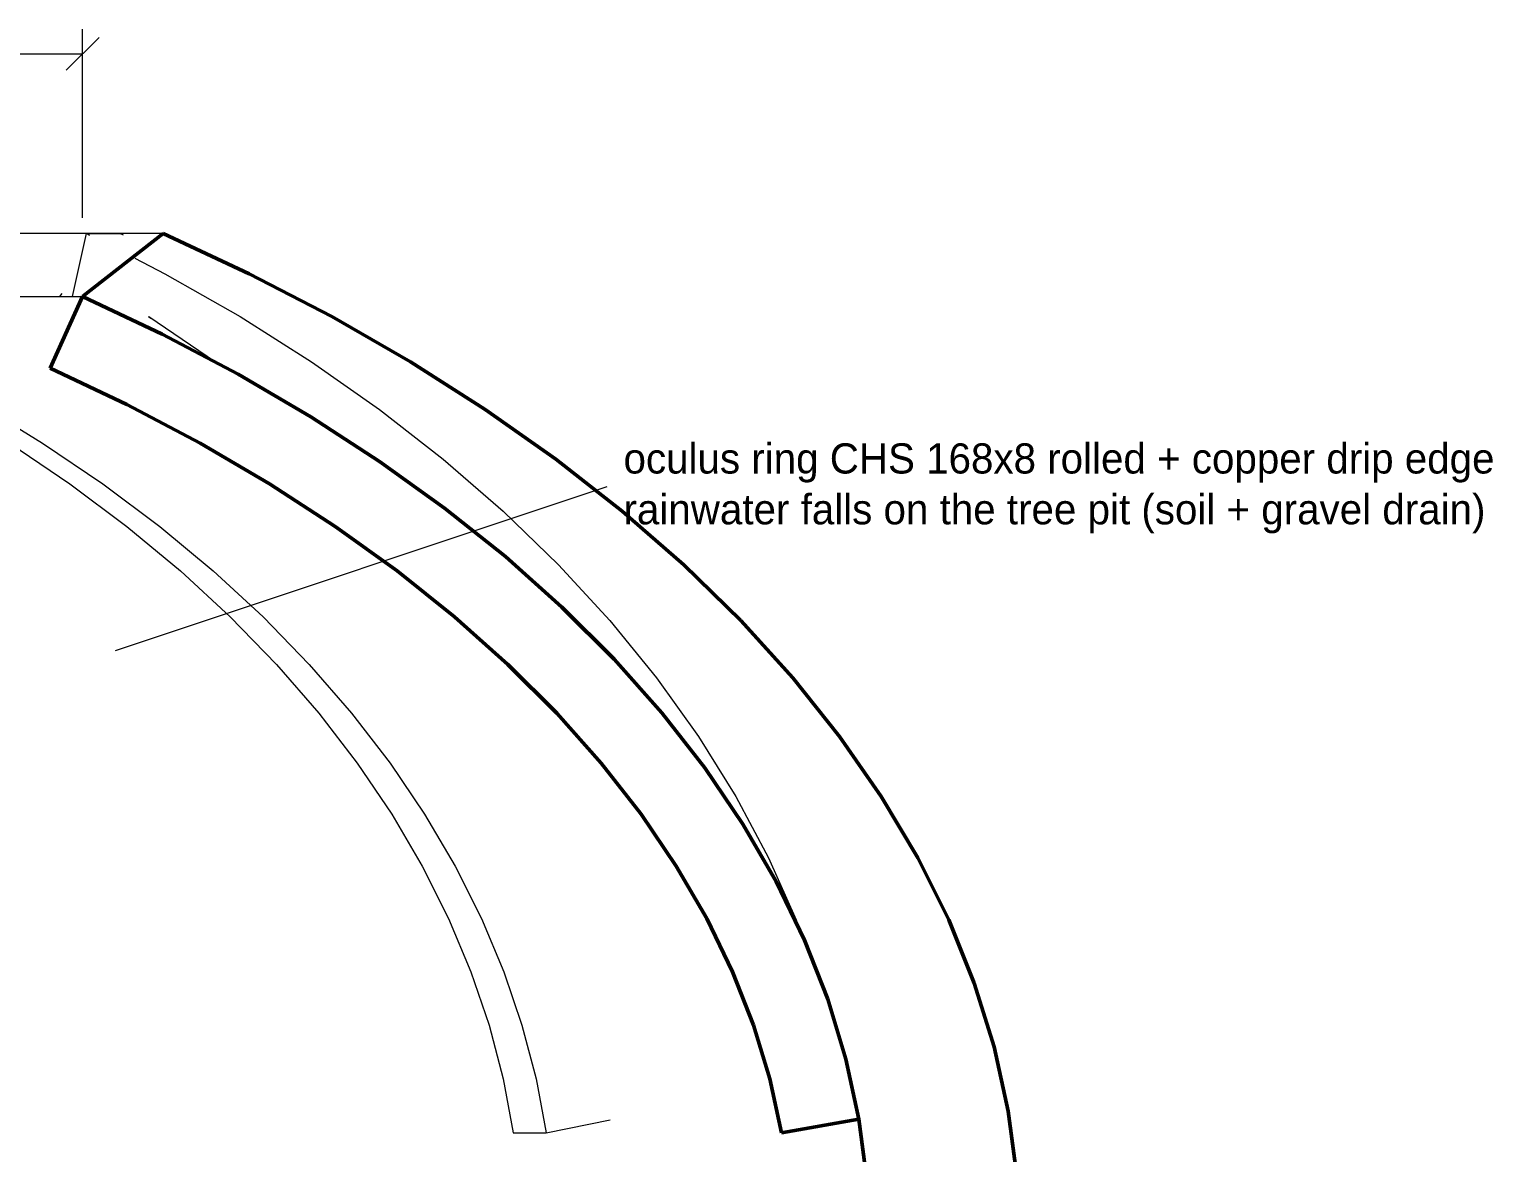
# Model space of a CAD drawing. Header units: metres. Extents: x 10 to 831, y 10 to 584.
# Drawn here: x 266.7 to 356, y 325.4 to 393.9 of the extents above; entities that cross this region are included whole.
import ezdxf

# ---------------------------------------------------------------- set-up
doc = ezdxf.new("R2010")
doc.units = ezdxf.units.M
for name, color, linetype, lineweight in [('CUT', 7, 'Continuous', 50), ('DIM', 1, 'Continuous', 13), ('TXT', 7, 'Continuous', 18), ('VIS', 8, 'Continuous', 13)]:
    doc.layers.add(name, color=color, linetype=linetype, lineweight=lineweight)

msp = doc.modelspace()

# ---------------------------------------------------------------- linework, layer by layer
at = {"layer": 'CUT'}
for p, q in [((274.91, 381.44), (270, 377.6)), ((280.1604, 378.9856), (274.91, 381.44)), ((285.196, 376.3748), (280.1604, 378.9856)), ((268.0304, 373.2228), (270, 377.6)), ((270, 377.6), (274.848, 375.2992)), ((270, 377.6), (274.848, 375.2992)), ((290.0028, 373.6144), (285.196, 376.3748)), ((274.848, 375.2992), (279.492, 372.8512)), ((274.848, 375.2992), (279.492, 372.8512)), ((272.7004, 371.0064), (268.0304, 373.2228)), ((294.5668, 370.7116), (290.0028, 373.6144)), ((279.492, 372.8512), (283.9196, 370.2636)), ((279.492, 372.8512), (283.9196, 370.2636)), ((277.1624, 368.6544), (272.7004, 371.0064)), ((298.8752, 367.6744), (294.5668, 370.7116)), ((283.9196, 370.2636), (288.1192, 367.5424)), ((283.9196, 370.2636), (288.1192, 367.5424)), ((281.404, 366.1756), (277.1624, 368.6544)), ((288.1192, 367.5424), (292.08, 364.6948)), ((288.1192, 367.5424), (292.08, 364.6948)), ((302.916, 364.5108), (298.8752, 367.6744)), ((285.4136, 363.5776), (281.404, 366.1756)), ((292.08, 364.6948), (295.7908, 361.7288)), ((292.08, 364.6948), (295.7908, 361.7288)), ((306.6772, 361.2288), (302.916, 364.5108)), ((289.1808, 360.8692), (285.4136, 363.5776)), ((295.7908, 361.7288), (299.2424, 358.652)), ((295.7908, 361.7288), (299.2424, 358.652)), ((292.6956, 358.06), (289.1808, 360.8692)), ((310.1484, 357.8376), (306.6772, 361.2288)), ((295.9496, 355.16), (292.6956, 358.06)), ((299.2424, 358.652), (302.4256, 355.4728)), ((299.2424, 358.652), (302.4256, 355.4728)), ((313.3192, 354.346), (310.1484, 357.8376)), ((302.4256, 355.4728), (305.3312, 352.1992)), ((302.4256, 355.4728), (305.3312, 352.1992)), ((298.9344, 352.1784), (295.9496, 355.16)), ((316.1816, 350.7632), (313.3192, 354.346)), ((301.6436, 349.1264), (298.9344, 352.1784)), ((305.3312, 352.1992), (307.9524, 348.8404)), ((305.3312, 352.1992), (307.9524, 348.8404)), ((318.7264, 347.0988), (316.1816, 350.7632)), ((304.0728, 346.014), (301.6436, 349.1264)), ((307.9524, 348.8404), (310.2816, 345.4052)), ((307.9524, 348.8404), (310.2816, 345.4052)), ((320.9468, 343.3624), (318.7264, 347.0988)), ((306.2176, 342.8508), (304.0728, 346.014)), ((310.2816, 345.4052), (312.3128, 341.9024)), ((310.2816, 345.4052), (312.3128, 341.9024)), ((308.0756, 339.6472), (306.2176, 342.8508)), ((322.8364, 339.5644), (320.9468, 343.3624)), ((312.3128, 341.9024), (314.0412, 338.3416)), ((312.3128, 341.9024), (314.0412, 338.3416)), ((309.646, 336.412), (308.0756, 339.6472)), ((324.3896, 335.714), (322.8364, 339.5644)), ((314.0412, 338.3416), (315.4612, 334.732)), ((314.0412, 338.3416), (315.4612, 334.732)), ((310.9284, 333.1528), (309.646, 336.412)), ((325.6028, 331.822), (324.3896, 335.714)), ((315.4612, 334.732), (316.5696, 331.0832)), ((315.4612, 334.732), (316.5696, 331.0832)), ((311.9236, 329.8768), (310.9284, 333.1528)), ((326.4716, 327.8988), (325.6028, 331.822)), ((316.5696, 331.0832), (317.3636, 327.4052)), ((316.5696, 331.0832), (317.3636, 327.4052)), ((312.6332, 326.59), (311.9236, 329.8768)), ((326.9936, 323.9548), (326.4716, 327.8988)), ((317.3636, 327.4052), (312.6332, 326.59)), ((317.3636, 327.4052), (317.8408, 323.7076))]:
    msp.add_line(p, q, dxfattribs=at)
at = {"layer": 'DIM'}
for p, q in [((270, 382.4), (270, 393.9)), ((269, 391.4), (271, 393.4)), ((126, 392.4), (270, 392.4))]:
    msp.add_line(p, q, dxfattribs=at)
at = {"layer": 'TXT'}
msp.add_line((272, 356), (302, 366), dxfattribs=at)
at = {"layer": 'VIS'}
for p, q in [((268.906, 381.44), (265.3044, 381.44)), ((272.2896, 381.44), (268.906, 381.44)), ((269.384, 377.6), (270.2268, 381.44)), ((274.91, 381.44), (270, 377.6)), ((272.7196, 381.44), (270.2268, 381.44)), ((270.2268, 381.44), (270.4112, 381.3456)), ((270.2268, 381.44), (271.4412, 381.44)), ((271.4412, 381.44), (272.2896, 381.44)), ((272.2896, 381.44), (272.4704, 381.3524)), ((274.91, 381.44), (272.7196, 381.44)), ((280.1604, 378.9856), (274.91, 381.44)), ((273.1756, 379.9296), (275.0188, 378.9856)), ((275.0188, 378.9856), (279.6028, 376.3748)), ((285.196, 376.3748), (280.1604, 378.9856)), ((268.6164, 377.6), (268.7448, 377.7744)), ((266.1788, 377.6), (267.5468, 377.6)), ((267.5468, 377.6), (268.6164, 377.6)), ((268.0304, 373.2228), (270, 377.6)), ((268.0304, 373.2228), (269.918, 377.4176)), ((268.6164, 377.6), (269.384, 377.6)), ((269.384, 377.6), (269.846, 377.6)), ((269.846, 377.6), (270, 377.6)), ((270, 377.6), (274.848, 375.2992)), ((270, 377.6), (274.848, 375.2992)), ((271.1188, 377.0692), (270.5592, 377.3344)), ((272.2376, 376.538), (271.678, 376.8036)), ((273.3564, 376.0072), (273.1696, 376.0956)), ((274.0112, 376.3748), (274.0416, 376.3748)), ((274.0112, 376.3748), (274.17, 376.2688)), ((274.0416, 376.3748), (278.1096, 373.6144)), ((279.6028, 376.3748), (283.968, 373.6144)), ((290.0028, 373.6144), (285.196, 376.3748)), ((274.4748, 375.476), (274.2884, 375.5644)), ((274.848, 375.2992), (279.492, 372.8512)), ((274.848, 375.2992), (279.492, 372.8512)), ((275.2052, 375.1108), (275.0264, 375.2048)), ((275.9196, 374.7344), (275.7408, 374.8284)), ((276.9912, 374.1692), (276.8128, 374.2636)), ((268.0304, 373.2228), (268.0304, 373.2228)), ((268.0304, 373.2228), (272.7004, 371.0064)), ((268.0304, 373.2228), (272.7004, 371.0064)), ((278.0628, 373.6044), (277.5272, 373.8868)), ((278.1096, 373.6144), (278.27, 373.4936)), ((278.7772, 373.228), (278.5988, 373.322)), ((283.968, 373.6144), (288.104, 370.7116)), ((294.5668, 370.7116), (290.0028, 373.6144)), ((279.492, 372.8512), (283.9196, 370.2636)), ((279.492, 372.8512), (283.9196, 370.2636)), ((279.8608, 372.6356), (279.6764, 372.7436)), ((281.7056, 371.5576), (281.1524, 371.8808)), ((263.6924, 371.0064), (267.5564, 368.6544)), ((272.7004, 371.0064), (277.1624, 368.6544)), ((272.7004, 371.0064), (277.1624, 368.6544)), ((282.8128, 370.9104), (282.628, 371.0184)), ((288.104, 370.7116), (292, 367.6744)), ((298.8752, 367.6744), (294.5668, 370.7116)), ((283.9196, 370.2636), (288.1192, 367.5424)), ((283.9196, 370.2636), (288.1192, 367.5424)), ((284.2696, 370.0368), (284.0944, 370.15)), ((285.6696, 369.1296), (285.4944, 369.2432)), ((265.5564, 368.6544), (269.23, 366.1756)), ((267.5564, 368.6544), (271.23, 366.1756)), ((277.1624, 368.6544), (281.404, 366.1756)), ((277.1624, 368.6544), (281.404, 366.1756)), ((287.4192, 367.9956), (286.5444, 368.5628)), ((288.1192, 367.5424), (292.08, 364.6948)), ((288.1192, 367.5424), (292.08, 364.6948)), ((288.4492, 367.3048), (288.2844, 367.4236)), ((292, 367.6744), (295.6468, 364.5108)), ((302.916, 364.5108), (298.8752, 367.6744)), ((269.23, 366.1756), (272.7024, 363.5776)), ((271.23, 366.1756), (274.7024, 363.5776)), ((281.404, 366.1756), (285.4136, 363.5776)), ((281.404, 366.1756), (285.4136, 363.5776)), ((289.7696, 366.356), (288.9444, 366.9492)), ((291.42, 365.1692), (291.2548, 365.288)), ((292.08, 364.6948), (295.7908, 361.7288)), ((292.08, 364.6948), (295.7908, 361.7288)), ((292.7548, 364.1556), (292.2488, 364.56)), ((295.6468, 364.5108), (299.0356, 361.2288)), ((306.6772, 361.2288), (302.916, 364.5108)), ((272.7024, 363.5776), (275.9652, 360.8692)), ((274.7024, 363.5776), (277.9652, 360.8692)), ((285.4136, 363.5776), (289.1808, 360.8692)), ((285.4136, 363.5776), (289.1808, 360.8692)), ((294.7788, 362.5376), (293.9356, 363.212)), ((295.7908, 361.7288), (299.2424, 358.652)), ((295.7908, 361.7288), (299.2424, 358.652)), ((275.9652, 360.8692), (279.0088, 358.06)), ((277.9652, 360.8692), (281.0088, 358.06)), ((289.1808, 360.8692), (292.6956, 358.06)), ((289.1808, 360.8692), (292.6956, 358.06)), ((296.4184, 361.1692), (296.2616, 361.3092)), ((297.046, 360.61), (296.8892, 360.75)), ((299.0356, 361.2288), (302.158, 357.8376)), ((310.1484, 357.8376), (306.6772, 361.2288)), ((297.6736, 360.0504), (297.5168, 360.1904)), ((298.3012, 359.4912), (298.1444, 359.6312)), ((298.9288, 358.9316), (298.772, 359.0716)), ((279.0088, 358.06), (281.8268, 355.16)), ((281.0088, 358.06), (283.8268, 355.16)), ((292.6956, 358.06), (295.9496, 355.16)), ((292.6956, 358.06), (295.9496, 355.16)), ((299.2424, 358.652), (302.4256, 355.4728)), ((299.2424, 358.652), (302.4256, 355.4728)), ((300.1104, 357.7848), (299.6764, 358.2184)), ((302.158, 357.8376), (305.0064, 354.346)), ((313.3192, 354.346), (310.1484, 357.8376)), ((301.268, 356.6288), (300.834, 357.0624)), ((302.136, 355.7616), (301.9912, 355.9064)), ((302.4256, 355.4728), (305.3312, 352.1992)), ((302.4256, 355.4728), (305.3312, 352.1992)), ((281.8268, 355.16), (284.4116, 352.1784)), ((283.8268, 355.16), (286.4116, 352.1784)), ((295.9496, 355.16), (298.9344, 352.1784)), ((295.9496, 355.16), (298.9344, 352.1784)), ((303.2972, 354.4908), (303.152, 354.6544)), ((305.0064, 354.346), (307.574, 350.7632)), ((316.1816, 350.7632), (313.3192, 354.346)), ((304.4596, 353.1816), (304.3144, 353.3452)), ((284.4116, 352.1784), (286.758, 349.1264)), ((286.4116, 352.1784), (288.758, 349.1264)), ((298.9344, 352.1784), (301.6436, 349.1264)), ((298.9344, 352.1784), (301.6436, 349.1264)), ((305.3312, 352.1992), (307.9524, 348.8404)), ((305.3312, 352.1992), (307.9524, 348.8404)), ((306.3796, 350.856), (305.4624, 352.0316)), ((307.574, 350.7632), (309.8544, 347.0988)), ((318.7264, 347.0988), (316.1816, 350.7632)), ((286.758, 349.1264), (288.8616, 346.014)), ((288.758, 349.1264), (290.8616, 346.014)), ((301.6436, 349.1264), (304.0728, 346.014)), ((301.6436, 349.1264), (304.0728, 346.014)), ((307.9524, 348.8404), (310.2816, 345.4052)), ((307.9524, 348.8404), (310.2816, 345.4052)), ((310.0488, 345.7488), (309.0004, 347.2948)), ((309.8544, 347.0988), (311.842, 343.3624)), ((320.9468, 343.3624), (318.7264, 347.0988)), ((288.8616, 346.014), (290.7192, 342.8508)), ((290.8616, 346.014), (292.7192, 342.8508)), ((304.0728, 346.014), (306.2176, 342.8508)), ((304.0728, 346.014), (306.2176, 342.8508)), ((310.2816, 345.4052), (312.3128, 341.9024)), ((310.2816, 345.4052), (312.3128, 341.9024)), ((311.094, 344.004), (310.7896, 344.5296)), ((290.7192, 342.8508), (292.3284, 339.6472)), ((292.7192, 342.8508), (294.3284, 339.6472)), ((306.2176, 342.8508), (308.0756, 339.6472)), ((306.2176, 342.8508), (308.0756, 339.6472)), ((311.842, 343.3624), (313.532, 339.5644)), ((322.8364, 339.5644), (320.9468, 343.3624)), ((312.11, 342.2528), (311.8052, 342.778)), ((312.3128, 341.9024), (314.0412, 338.3416)), ((312.3128, 341.9024), (314.0412, 338.3416)), ((312.6972, 341.1112), (312.6012, 341.3088)), ((292.3284, 339.6472), (293.6884, 336.412)), ((294.3284, 339.6472), (295.6884, 336.412)), ((308.0756, 339.6472), (309.646, 336.412)), ((308.0756, 339.6472), (309.646, 336.412)), ((313.2732, 339.924), (313.1772, 340.122)), ((313.532, 339.5644), (313.7404, 338.9868)), ((324.3896, 335.714), (322.8364, 339.5644)), ((313.8492, 338.7372), (313.7532, 338.9348)), ((314.0412, 338.3416), (315.4612, 334.732)), ((314.0412, 338.3416), (315.4612, 334.732)), ((314.1988, 337.9404), (314.12, 338.1408)), ((314.5144, 337.1384), (314.4356, 337.3388)), ((293.6884, 336.412), (294.7988, 333.1528)), ((295.6884, 336.412), (296.7988, 333.1528)), ((309.646, 336.412), (310.9284, 333.1528)), ((309.646, 336.412), (310.9284, 333.1528)), ((314.83, 336.336), (314.7512, 336.5368)), ((315.1456, 335.534), (315.0668, 335.7348)), ((325.6028, 331.822), (324.3896, 335.714)), ((315.4612, 334.732), (316.5696, 331.0832)), ((315.4612, 334.732), (316.5696, 331.0832)), ((315.7076, 333.9212), (315.5228, 334.5292)), ((294.7988, 333.1528), (295.6608, 329.8768)), ((296.7988, 333.1528), (297.6608, 329.8768)), ((310.9284, 333.1528), (311.9236, 329.8768)), ((310.9284, 333.1528), (311.9236, 329.8768)), ((316.2004, 332.2996), (316.0156, 332.9076)), ((326.4716, 327.8988), (325.6028, 331.822)), ((316.5696, 331.0832), (317.3636, 327.4052)), ((316.5696, 331.0832), (317.3636, 327.4052)), ((316.746, 330.266), (316.702, 330.4704)), ((295.6608, 329.8768), (296.2752, 326.59)), ((297.6608, 329.8768), (298.2756, 326.59)), ((311.9236, 329.8768), (312.6332, 326.59)), ((311.9236, 329.8768), (312.6332, 326.59)), ((317.0988, 328.6312), (316.9668, 329.2444)), ((317.2756, 327.814), (317.2312, 328.0184)), ((326.9936, 323.9548), (326.4716, 327.8988)), ((298.2756, 326.59), (302.1856, 327.368)), ((317.3636, 327.4052), (312.6332, 326.59)), ((316.9336, 327.3312), (312.6332, 326.59)), ((317.3636, 327.4052), (317.3636, 327.4052)), ((317.3636, 327.4052), (317.8408, 323.7076)), ((296.2752, 326.59), (298.2756, 326.59)), ((312.6332, 326.59), (312.6332, 326.59))]:
    msp.add_line(p, q, dxfattribs=at)

# ---------------------------------------------------------------- texts
at = {"layer": 'TXT'}
for s, p in [('oculus ring CHS 168x8 rolled + copper drip edge', (303, 366.8)), ('rainwater falls on the tree pit (soil + gravel drain)', (303, 363.7))]:
    msp.add_text(s, height=1.84, dxfattribs=at).set_placement(p)

doc.saveas('drawing.dxf')
